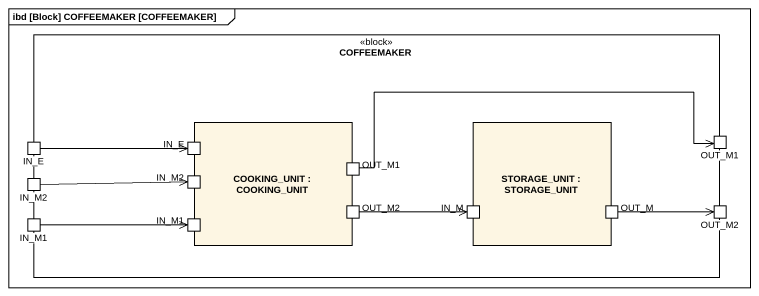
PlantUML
@startuml
mainframe ibd [Block] COFFEEMAKER [COFFEEMAKER]
rectangle COFFEEMAKER <<block>> {
  port IN_E
  rectangle "COOKING_UNIT : COOKING_UNIT" as COOKING_UNIT {
    port "IN_E" as IN_E_2
    port "IN_M2" as IN_M2_2
    port "OUT_M1" as OUT_M1_2
    port "IN_M1" as IN_M1_2
    port OUT_M2
  }
  rectangle "STORAGE_UNIT : STORAGE_UNIT" as STORAGE_UNIT {
    port IN_M
    port OUT_M
  }
  port OUT_M1
  port IN_M2
  port IN_M1
  port "OUT_M2" as OUT_M2_2
}
IN_E -right-> IN_E_2
IN_M2 -right-> IN_M2_2
OUT_M1_2 -right-> OUT_M1
IN_M1 -right-> IN_M1_2
OUT_M2 -right-> IN_M
OUT_M -right-> OUT_M2_2
@enduml
